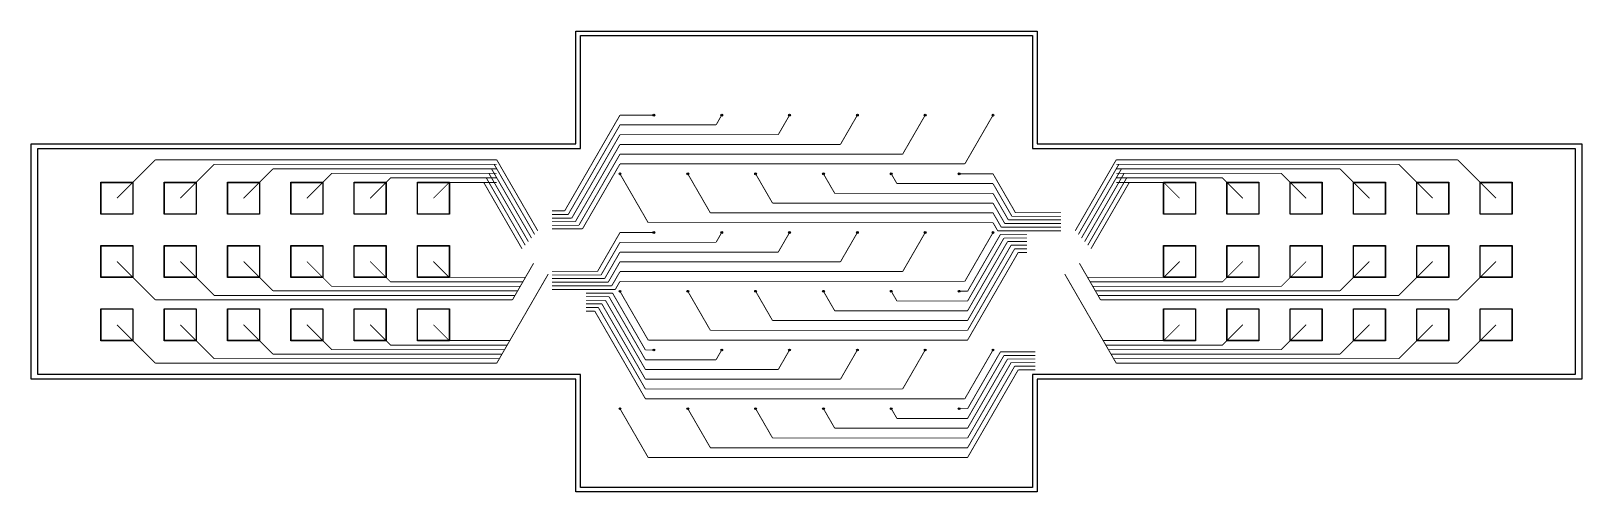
# Model space of a CAD drawing. Header units: metres. Extents: x -54999 to 54999, y -52014 to 54102.
# Drawn here: x 24154 to 41304, y 9951 to 15051 of the extents above; entities that cross this region are included whole.
import ezdxf

# ---------------------------------------------------------------- set-up
doc = ezdxf.new("R2010")
doc.units = ezdxf.units.M
for name, color, linetype in [('eDura_outline_ext', 6, 'Continuous'), ('eDura_outline_int', 6, 'Continuous'), ('etch', 3, 'Continuous'), ('metal', 4, 'Continuous')]:
    doc.layers.add(name, color=color, linetype=linetype)

msp = doc.modelspace()

# ---------------------------------------------------------------- linework, layer by layer
at = {"layer": 'eDura_outline_ext'}
msp.add_lwpolyline([(35278.928, 13800.568), (41303.928, 13800.568), (41303.928, 11200.568), (35278.928, 11200.568), (35278.928, 11200.568), (35278.928, 9950.568), (30178.928, 9950.568), (30178.928, 11200.568), (30178.928, 11200.568), (24153.928, 11200.568), (24153.928, 13800.568), (30178.928, 13800.568), (30178.928, 13800.568), (30178.928, 15050.568), (35278.928, 15050.568), (35278.928, 13800.568)], close=True, dxfattribs=at)
at = {"layer": 'eDura_outline_int'}
msp.add_lwpolyline([(35228.928, 13750.568), (41228.928, 13750.568), (41228.928, 11250.568), (35228.928, 11250.568), (35228.928, 11250.568), (35228.928, 10000.568), (30228.928, 10000.568), (30228.928, 11250.568), (30228.928, 11250.568), (24228.928, 11250.568), (24228.928, 13750.568), (30228.928, 13750.568), (30228.928, 13750.568), (30228.928, 15000.568), (35228.928, 15000.568), (35228.928, 13750.568)], close=True, dxfattribs=at)
at = {"layer": 'etch'}
for points in [[(24928.928, 13375.568), (25278.928, 13375.568), (25278.928, 13025.568), (24928.928, 13025.568), (24928.928, 13375.568)], [(25628.928, 13375.568), (25978.928, 13375.568), (25978.928, 13025.568), (25628.928, 13025.568), (25628.928, 13375.568)], [(26328.928, 13375.568), (26678.928, 13375.568), (26678.928, 13025.568), (26328.928, 13025.568), (26328.928, 13375.568)], [(27028.928, 13375.568), (27378.928, 13375.568), (27378.928, 13025.568), (27028.928, 13025.568), (27028.928, 13375.568)], [(27728.928, 13375.568), (28078.928, 13375.568), (28078.928, 13025.568), (27728.928, 13025.568), (27728.928, 13375.568)], [(28428.928, 13375.568), (28778.928, 13375.568), (28778.928, 13025.568), (28428.928, 13025.568), (28428.928, 13375.568)], [(36678.928, 13375.568), (37028.928, 13375.568), (37028.928, 13025.568), (36678.928, 13025.568), (36678.928, 13375.568)], [(37378.928, 13375.568), (37728.928, 13375.568), (37728.928, 13025.568), (37378.928, 13025.568), (37378.928, 13375.568)], [(38078.928, 13375.568), (38428.928, 13375.568), (38428.928, 13025.568), (38078.928, 13025.568), (38078.928, 13375.568)], [(38778.928, 13375.568), (39128.928, 13375.568), (39128.928, 13025.568), (38778.928, 13025.568), (38778.928, 13375.568)], [(39478.928, 13375.568), (39828.928, 13375.568), (39828.928, 13025.568), (39478.928, 13025.568), (39478.928, 13375.568)], [(40178.928, 13375.568), (40528.928, 13375.568), (40528.928, 13025.568), (40178.928, 13025.568), (40178.928, 13375.568)], [(24928.928, 12675.568), (25278.928, 12675.568), (25278.928, 12325.568), (24928.928, 12325.568), (24928.928, 12675.568)], [(25628.928, 12675.568), (25978.928, 12675.568), (25978.928, 12325.568), (25628.928, 12325.568), (25628.928, 12675.568)], [(26328.928, 12675.568), (26678.928, 12675.568), (26678.928, 12325.568), (26328.928, 12325.568), (26328.928, 12675.568)], [(27028.928, 12675.568), (27378.928, 12675.568), (27378.928, 12325.568), (27028.928, 12325.568), (27028.928, 12675.568)], [(27728.928, 12675.568), (28078.928, 12675.568), (28078.928, 12325.568), (27728.928, 12325.568), (27728.928, 12675.568)], [(28428.928, 12675.568), (28778.928, 12675.568), (28778.928, 12325.568), (28428.928, 12325.568), (28428.928, 12675.568)], [(36678.928, 12675.568), (37028.928, 12675.568), (37028.928, 12325.568), (36678.928, 12325.568), (36678.928, 12675.568)], [(37378.928, 12675.568), (37728.928, 12675.568), (37728.928, 12325.568), (37378.928, 12325.568), (37378.928, 12675.568)], [(38078.928, 12675.568), (38428.928, 12675.568), (38428.928, 12325.568), (38078.928, 12325.568), (38078.928, 12675.568)], [(38778.928, 12675.568), (39128.928, 12675.568), (39128.928, 12325.568), (38778.928, 12325.568), (38778.928, 12675.568)], [(39478.928, 12675.568), (39828.928, 12675.568), (39828.928, 12325.568), (39478.928, 12325.568), (39478.928, 12675.568)], [(40178.928, 12675.568), (40528.928, 12675.568), (40528.928, 12325.568), (40178.928, 12325.568), (40178.928, 12675.568)], [(24928.928, 11975.568), (25278.928, 11975.568), (25278.928, 11625.568), (24928.928, 11625.568), (24928.928, 11975.568)], [(25628.928, 11975.568), (25978.928, 11975.568), (25978.928, 11625.568), (25628.928, 11625.568), (25628.928, 11975.568)], [(26328.928, 11975.568), (26678.928, 11975.568), (26678.928, 11625.568), (26328.928, 11625.568), (26328.928, 11975.568)], [(27028.928, 11975.568), (27378.928, 11975.568), (27378.928, 11625.568), (27028.928, 11625.568), (27028.928, 11975.568)], [(27728.928, 11975.568), (28078.928, 11975.568), (28078.928, 11625.568), (27728.928, 11625.568), (27728.928, 11975.568)], [(28428.928, 11975.568), (28778.928, 11975.568), (28778.928, 11625.568), (28428.928, 11625.568), (28428.928, 11975.568)], [(36678.928, 11975.568), (37028.928, 11975.568), (37028.928, 11625.568), (36678.928, 11625.568), (36678.928, 11975.568)], [(37378.928, 11975.568), (37728.928, 11975.568), (37728.928, 11625.568), (37378.928, 11625.568), (37378.928, 11975.568)], [(38078.928, 11975.568), (38428.928, 11975.568), (38428.928, 11625.568), (38078.928, 11625.568), (38078.928, 11975.568)], [(38778.928, 11975.568), (39128.928, 11975.568), (39128.928, 11625.568), (38778.928, 11625.568), (38778.928, 11975.568)], [(39478.928, 11975.568), (39828.928, 11975.568), (39828.928, 11625.568), (39478.928, 11625.568), (39478.928, 11975.568)], [(40178.928, 11975.568), (40528.928, 11975.568), (40528.928, 11625.568), (40178.928, 11625.568), (40178.928, 11975.568)]]:
    msp.add_lwpolyline(points, close=True, dxfattribs=at)
for centre in [(31041.428, 14119.809), (31791.428, 14119.809), (32541.428, 14119.809), (33291.428, 14119.809), (34041.428, 14119.809), (34791.428, 14119.809), (30666.428, 13470.29), (31416.428, 13470.29), (32166.428, 13470.29), (32916.428, 13470.29), (33666.428, 13470.29), (34416.428, 13470.29), (31041.428, 12820.771), (31791.428, 12820.771), (32541.428, 12820.771), (33291.428, 12820.771), (34041.428, 12820.771), (34791.428, 12820.771), (30666.428, 12171.252), (31416.428, 12171.252), (32166.428, 12171.252), (32916.428, 12171.252), (33666.428, 12171.252), (34416.428, 12171.252), (31041.428, 11521.733), (31791.428, 11521.733), (32541.428, 11521.733), (33291.428, 11521.733), (34041.428, 11521.733), (34791.428, 11521.733), (30666.428, 10872.214), (31416.428, 10872.214), (32166.428, 10872.214), (32916.428, 10872.214), (33666.428, 10872.214), (34416.428, 10872.214)]:
    msp.add_circle(centre, 5, dxfattribs=at)
at = {"layer": 'metal'}
for points in [[(30666.428, 14119.809, 10, 10, 0), (30054.992, 13060.771, 10, 10, 0)], [(31041.428, 14119.809, 10, 10, 0), (30666.428, 14119.809, 10, 10, 0)], [(31041.428, 14119.809, 10, 10, 0), (31041.428, 14119.809, 10, 10, 0)], [(31791.428, 14119.809, 10, 10, 0), (31729.074, 14011.809, 10, 10, 0)], [(32541.428, 14119.809, 10, 10, 0), (32416.72, 13903.809, 10, 10, 0)], [(33291.428, 14119.809, 10, 10, 0), (33104.367, 13795.809, 10, 10, 0)], [(34041.428, 14119.809, 10, 10, 0), (33792.013, 13687.809, 10, 10, 0)], [(34791.428, 14119.809, 10, 10, 0), (34479.659, 13579.809, 10, 10, 0)], [(30666.428, 14011.809, 10, 10, 0), (30094.252, 13020.771, 10, 10, 0)], [(30666.428, 13903.809, 10, 10, 0), (30133.512, 12980.771, 10, 10, 0)], [(31729.074, 14011.809, 10, 10, 0), (30666.428, 14011.809, 10, 10, 0)], [(32416.72, 13903.809, 10, 10, 0), (30666.428, 13903.809, 10, 10, 0)], [(30666.428, 13795.809, 10, 10, 0), (30172.772, 12940.771, 10, 10, 0)], [(33104.367, 13795.809, 10, 10, 0), (30666.428, 13795.809, 10, 10, 0)], [(25103.928, 13200.568, 10, 10, 0), (25528.928, 13625.568, 10, 10, 0)], [(25528.928, 13625.568, 10, 10, 0), (29303.928, 13625.568, 10, 10, 0)], [(25803.928, 13200.568, 10, 10, 0), (26178.928, 13575.568, 10, 10, 0)], [(26178.928, 13575.568, 10, 10, 0), (29303.928, 13575.568, 10, 10, 0)], [(29275.061, 13575.568, 10, 10, 0), (29722.507, 12800.568, 10, 10, 0)], [(29303.928, 13575.568, 10, 10, 0), (29275.061, 13575.568, 10, 10, 0)], [(29303.928, 13625.568, 10, 10, 0), (29757.148, 12840.568, 10, 10, 0)], [(29303.928, 13625.568, 10, 10, 0), (29303.928, 13625.568, 10, 10, 0)], [(30666.428, 13687.809, 10, 10, 0), (30212.031, 12900.771, 10, 10, 0)], [(30666.428, 13579.809, 10, 10, 0), (30251.291, 12860.771, 10, 10, 0)], [(33792.013, 13687.809, 10, 10, 0), (30666.428, 13687.809, 10, 10, 0)], [(34479.659, 13579.809, 10, 10, 0), (30666.428, 13579.809, 10, 10, 0)], [(36153.928, 13625.568, 10, 10, 0), (35700.708, 12840.568, 10, 10, 0)], [(36182.796, 13575.568, 10, 10, 0), (35735.349, 12800.568, 10, 10, 0)], [(39928.928, 13625.568, 10, 10, 0), (36153.928, 13625.568, 10, 10, 0)], [(36153.928, 13625.568, 10, 10, 0), (36153.928, 13625.568, 10, 10, 0)], [(39278.928, 13575.568, 10, 10, 0), (36153.928, 13575.568, 10, 10, 0)], [(36153.928, 13575.568, 10, 10, 0), (36182.796, 13575.568, 10, 10, 0)], [(39653.928, 13200.568, 10, 10, 0), (39278.928, 13575.568, 10, 10, 0)], [(40353.928, 13200.568, 10, 10, 0), (39928.928, 13625.568, 10, 10, 0)], [(26503.928, 13200.568, 10, 10, 0), (26828.928, 13525.568, 10, 10, 0)], [(26828.928, 13525.568, 10, 10, 0), (29303.928, 13525.568, 10, 10, 0)], [(27203.928, 13200.568, 10, 10, 0), (27478.928, 13475.568, 10, 10, 0)], [(27478.928, 13475.568, 10, 10, 0), (29303.928, 13475.568, 10, 10, 0)], [(27903.928, 13200.568, 10, 10, 0), (28128.928, 13425.568, 10, 10, 0)], [(28128.928, 13425.568, 10, 10, 0), (29303.928, 13425.568, 10, 10, 0)], [(28603.928, 13200.568, 10, 10, 0), (28778.928, 13375.568, 10, 10, 0)], [(28778.928, 13375.568, 10, 10, 0), (29303.928, 13375.568, 10, 10, 0)], [(29159.591, 13375.568, 10, 10, 0), (29583.943, 12640.568, 10, 10, 0)], [(29303.928, 13375.568, 10, 10, 0), (29159.591, 13375.568, 10, 10, 0)], [(29188.458, 13425.568, 10, 10, 0), (29618.584, 12680.568, 10, 10, 0)], [(29303.928, 13425.568, 10, 10, 0), (29188.458, 13425.568, 10, 10, 0)], [(29217.326, 13475.568, 10, 10, 0), (29653.225, 12720.568, 10, 10, 0)], [(29303.928, 13475.568, 10, 10, 0), (29217.326, 13475.568, 10, 10, 0)], [(29246.193, 13525.568, 10, 10, 0), (29687.866, 12760.568, 10, 10, 0)], [(29303.928, 13525.568, 10, 10, 0), (29246.193, 13525.568, 10, 10, 0)], [(30666.428, 13470.29, 10, 10, 0), (30978.197, 12930.29, 10, 10, 0)], [(31416.428, 13470.29, 10, 10, 0), (31665.843, 13038.29, 10, 10, 0)], [(32166.428, 13470.29, 10, 10, 0), (32353.49, 13146.29, 10, 10, 0)], [(32916.428, 13470.29, 10, 10, 0), (33041.136, 13254.29, 10, 10, 0)], [(33666.428, 13470.29, 10, 10, 0), (33728.782, 13362.29, 10, 10, 0)], [(34416.428, 13470.29, 10, 10, 0), (34416.428, 13470.29, 10, 10, 0)], [(34416.428, 13470.29, 10, 10, 0), (34791.428, 13470.29, 10, 10, 0)], [(34791.428, 13470.29, 10, 10, 0), (35039.411, 13040.771, 10, 10, 0)], [(36211.663, 13525.568, 10, 10, 0), (35769.99, 12760.568, 10, 10, 0)], [(36240.531, 13475.568, 10, 10, 0), (35804.631, 12720.568, 10, 10, 0)], [(36269.398, 13425.568, 10, 10, 0), (35839.272, 12680.568, 10, 10, 0)], [(36298.266, 13375.568, 10, 10, 0), (35873.913, 12640.568, 10, 10, 0)], [(38628.928, 13525.568, 10, 10, 0), (36153.928, 13525.568, 10, 10, 0)], [(36153.928, 13525.568, 10, 10, 0), (36211.663, 13525.568, 10, 10, 0)], [(37978.928, 13475.568, 10, 10, 0), (36153.928, 13475.568, 10, 10, 0)], [(36153.928, 13475.568, 10, 10, 0), (36240.531, 13475.568, 10, 10, 0)], [(37328.928, 13425.568, 10, 10, 0), (36153.928, 13425.568, 10, 10, 0)], [(36153.928, 13425.568, 10, 10, 0), (36269.398, 13425.568, 10, 10, 0)], [(36678.928, 13375.568, 10, 10, 0), (36153.928, 13375.568, 10, 10, 0)], [(36153.928, 13375.568, 10, 10, 0), (36298.266, 13375.568, 10, 10, 0)], [(36853.928, 13200.568, 10, 10, 0), (36678.928, 13375.568, 10, 10, 0)], [(37553.928, 13200.568, 10, 10, 0), (37328.928, 13425.568, 10, 10, 0)], [(38253.928, 13200.568, 10, 10, 0), (37978.928, 13475.568, 10, 10, 0)], [(38953.928, 13200.568, 10, 10, 0), (38628.928, 13525.568, 10, 10, 0)], [(33041.136, 13254.29, 10, 10, 0), (34791.428, 13254.29, 10, 10, 0)], [(33728.782, 13362.29, 10, 10, 0), (34791.428, 13362.29, 10, 10, 0)], [(34791.428, 13362.29, 10, 10, 0), (35000.151, 13000.771, 10, 10, 0)], [(34791.428, 13254.29, 10, 10, 0), (34960.891, 12960.771, 10, 10, 0)], [(30054.992, 13060.771, 10, 10, 0), (29916.428, 13060.771, 10, 10, 0)], [(31665.843, 13038.29, 10, 10, 0), (34791.428, 13038.29, 10, 10, 0)], [(32353.49, 13146.29, 10, 10, 0), (34791.428, 13146.29, 10, 10, 0)], [(34791.428, 13146.29, 10, 10, 0), (34921.632, 12920.771, 10, 10, 0)], [(34791.428, 13038.29, 10, 10, 0), (34882.372, 12880.771, 10, 10, 0)], [(35039.411, 13040.771, 10, 10, 0), (35541.428, 13040.771, 10, 10, 0)], [(30094.252, 13020.771, 10, 10, 0), (29916.428, 13020.771, 10, 10, 0)], [(30133.512, 12980.771, 10, 10, 0), (29916.428, 12980.771, 10, 10, 0)], [(30172.772, 12940.771, 10, 10, 0), (29916.428, 12940.771, 10, 10, 0)], [(30212.031, 12900.771, 10, 10, 0), (29916.428, 12900.771, 10, 10, 0)], [(30251.291, 12860.771, 10, 10, 0), (29916.428, 12860.771, 10, 10, 0)], [(30978.197, 12930.29, 10, 10, 0), (34791.428, 12930.29, 10, 10, 0)], [(34791.428, 12930.29, 10, 10, 0), (34843.112, 12840.771, 10, 10, 0)], [(34882.372, 12880.771, 10, 10, 0), (35541.428, 12880.771, 10, 10, 0)], [(34921.632, 12920.771, 10, 10, 0), (35541.428, 12920.771, 10, 10, 0)], [(34960.891, 12960.771, 10, 10, 0), (35541.428, 12960.771, 10, 10, 0)], [(35000.151, 13000.771, 10, 10, 0), (35541.428, 13000.771, 10, 10, 0)], [(30666.428, 12820.771, 10, 10, 0), (30418.445, 12391.252, 10, 10, 0)], [(30666.428, 12712.771, 10, 10, 0), (30457.705, 12351.252, 10, 10, 0)], [(31041.428, 12820.771, 10, 10, 0), (30666.428, 12820.771, 10, 10, 0)], [(31729.074, 12712.771, 10, 10, 0), (30666.428, 12712.771, 10, 10, 0)], [(31041.428, 12820.771, 10, 10, 0), (31041.428, 12820.771, 10, 10, 0)], [(31791.428, 12820.771, 10, 10, 0), (31729.074, 12712.771, 10, 10, 0)], [(32541.428, 12820.771, 10, 10, 0), (32416.72, 12604.771, 10, 10, 0)], [(33291.428, 12820.771, 10, 10, 0), (33104.367, 12496.771, 10, 10, 0)], [(34041.428, 12820.771, 10, 10, 0), (33792.013, 12388.771, 10, 10, 0)], [(34791.428, 12820.771, 10, 10, 0), (34479.659, 12280.771, 10, 10, 0)], [(34510.178, 12171.252, 10, 10, 0), (34873.631, 12800.771, 10, 10, 0)], [(34510.178, 12063.252, 10, 10, 0), (34912.891, 12760.771, 10, 10, 0)], [(34510.178, 11955.252, 10, 10, 0), (34952.151, 12720.771, 10, 10, 0)], [(34843.112, 12840.771, 10, 10, 0), (35541.428, 12840.771, 10, 10, 0)], [(34873.631, 12800.771, 10, 10, 0), (35166.428, 12800.771, 10, 10, 0)], [(34912.891, 12760.771, 10, 10, 0), (35166.428, 12760.771, 10, 10, 0)], [(34952.151, 12720.771, 10, 10, 0), (35166.428, 12720.771, 10, 10, 0)], [(30666.428, 12604.771, 10, 10, 0), (30496.965, 12311.252, 10, 10, 0)], [(32416.72, 12604.771, 10, 10, 0), (30666.428, 12604.771, 10, 10, 0)], [(34510.178, 11847.252, 10, 10, 0), (34991.411, 12680.771, 10, 10, 0)], [(34510.178, 11739.252, 10, 10, 0), (35030.67, 12640.771, 10, 10, 0)], [(34510.178, 11631.252, 10, 10, 0), (35069.93, 12600.771, 10, 10, 0)], [(34991.411, 12680.771, 10, 10, 0), (35166.428, 12680.771, 10, 10, 0)], [(35030.67, 12640.771, 10, 10, 0), (35166.428, 12640.771, 10, 10, 0)], [(35069.93, 12600.771, 10, 10, 0), (35166.428, 12600.771, 10, 10, 0)], [(25103.928, 12500.568, 10, 10, 0), (25528.928, 12075.568, 10, 10, 0)], [(25803.928, 12500.568, 10, 10, 0), (26178.928, 12125.568, 10, 10, 0)], [(26503.928, 12500.568, 10, 10, 0), (26828.928, 12175.568, 10, 10, 0)], [(27203.928, 12500.568, 10, 10, 0), (27478.928, 12225.568, 10, 10, 0)], [(27903.928, 12500.568, 10, 10, 0), (28128.928, 12275.568, 10, 10, 0)], [(28603.928, 12500.568, 10, 10, 0), (28778.928, 12325.568, 10, 10, 0)], [(29448.266, 11625.568, 10, 10, 0), (29872.618, 12360.568, 10, 10, 0)], [(29477.133, 12075.568, 10, 10, 0), (29664.772, 12400.568, 10, 10, 0)], [(29506.001, 12125.568, 10, 10, 0), (29687.866, 12440.568, 10, 10, 0)], [(29534.868, 12175.568, 10, 10, 0), (29710.96, 12480.568, 10, 10, 0)], [(30418.445, 12391.252, 10, 10, 0), (29916.428, 12391.252, 10, 10, 0)], [(30457.705, 12351.252, 10, 10, 0), (29916.428, 12351.252, 10, 10, 0)], [(30666.428, 12496.771, 10, 10, 0), (30536.225, 12271.252, 10, 10, 0)], [(30666.428, 12388.771, 10, 10, 0), (30575.484, 12231.252, 10, 10, 0)], [(33104.367, 12496.771, 10, 10, 0), (30666.428, 12496.771, 10, 10, 0)], [(33792.013, 12388.771, 10, 10, 0), (30666.428, 12388.771, 10, 10, 0)], [(36009.591, 11625.568, 10, 10, 0), (35585.238, 12360.568, 10, 10, 0)], [(35922.988, 12175.568, 10, 10, 0), (35746.896, 12480.568, 10, 10, 0)], [(35951.856, 12125.568, 10, 10, 0), (35769.99, 12440.568, 10, 10, 0)], [(35980.723, 12075.568, 10, 10, 0), (35793.084, 12400.568, 10, 10, 0)], [(36853.928, 12500.568, 10, 10, 0), (36678.928, 12325.568, 10, 10, 0)], [(37553.928, 12500.568, 10, 10, 0), (37328.928, 12275.568, 10, 10, 0)], [(38253.928, 12500.568, 10, 10, 0), (37978.928, 12225.568, 10, 10, 0)], [(38953.928, 12500.568, 10, 10, 0), (38628.928, 12175.568, 10, 10, 0)], [(39653.928, 12500.568, 10, 10, 0), (39278.928, 12125.568, 10, 10, 0)], [(40353.928, 12500.568, 10, 10, 0), (39928.928, 12075.568, 10, 10, 0)], [(26828.928, 12175.568, 10, 10, 0), (29303.928, 12175.568, 10, 10, 0)], [(27478.928, 12225.568, 10, 10, 0), (29303.928, 12225.568, 10, 10, 0)], [(28128.928, 12275.568, 10, 10, 0), (29303.928, 12275.568, 10, 10, 0)], [(28778.928, 12325.568, 10, 10, 0), (29303.928, 12325.568, 10, 10, 0)], [(29303.928, 12325.568, 10, 10, 0), (29621.471, 12325.568, 10, 10, 0)], [(29303.928, 12275.568, 10, 10, 0), (29592.603, 12275.568, 10, 10, 0)], [(29303.928, 12225.568, 10, 10, 0), (29563.736, 12225.568, 10, 10, 0)], [(29303.928, 12175.568, 10, 10, 0), (29534.868, 12175.568, 10, 10, 0)], [(29332.796, 11425.568, 10, 10, 0), (29780.242, 12200.568, 10, 10, 0)], [(29361.663, 11475.568, 10, 10, 0), (29803.336, 12240.568, 10, 10, 0)], [(29390.531, 11525.568, 10, 10, 0), (29826.43, 12280.568, 10, 10, 0)], [(29419.398, 11575.568, 10, 10, 0), (29849.524, 12320.568, 10, 10, 0)], [(29563.736, 12225.568, 10, 10, 0), (29563.736, 12225.568, 10, 10, 0)], [(29592.603, 12275.568, 10, 10, 0), (29592.603, 12275.568, 10, 10, 0)], [(29621.471, 12325.568, 10, 10, 0), (29621.471, 12325.568, 10, 10, 0)], [(30496.965, 12311.252, 10, 10, 0), (29916.428, 12311.252, 10, 10, 0)], [(30536.225, 12271.252, 10, 10, 0), (29916.428, 12271.252, 10, 10, 0)], [(30575.484, 12231.252, 10, 10, 0), (29916.428, 12231.252, 10, 10, 0)], [(30614.744, 12191.252, 10, 10, 0), (29916.428, 12191.252, 10, 10, 0)], [(30666.428, 12280.771, 10, 10, 0), (30614.744, 12191.252, 10, 10, 0)], [(34479.659, 12280.771, 10, 10, 0), (30666.428, 12280.771, 10, 10, 0)], [(36038.458, 11575.568, 10, 10, 0), (35608.332, 12320.568, 10, 10, 0)], [(36067.326, 11525.568, 10, 10, 0), (35631.426, 12280.568, 10, 10, 0)], [(36096.193, 11475.568, 10, 10, 0), (35654.52, 12240.568, 10, 10, 0)], [(36125.061, 11425.568, 10, 10, 0), (35677.614, 12200.568, 10, 10, 0)], [(35836.386, 12325.568, 10, 10, 0), (35836.386, 12325.568, 10, 10, 0)], [(36153.928, 12325.568, 10, 10, 0), (35836.386, 12325.568, 10, 10, 0)], [(35865.253, 12275.568, 10, 10, 0), (35865.253, 12275.568, 10, 10, 0)], [(36153.928, 12275.568, 10, 10, 0), (35865.253, 12275.568, 10, 10, 0)], [(35894.121, 12225.568, 10, 10, 0), (35894.121, 12225.568, 10, 10, 0)], [(36153.928, 12225.568, 10, 10, 0), (35894.121, 12225.568, 10, 10, 0)], [(36153.928, 12175.568, 10, 10, 0), (35922.988, 12175.568, 10, 10, 0)], [(36678.928, 12325.568, 10, 10, 0), (36153.928, 12325.568, 10, 10, 0)], [(37328.928, 12275.568, 10, 10, 0), (36153.928, 12275.568, 10, 10, 0)], [(37978.928, 12225.568, 10, 10, 0), (36153.928, 12225.568, 10, 10, 0)], [(38628.928, 12175.568, 10, 10, 0), (36153.928, 12175.568, 10, 10, 0)], [(25528.928, 12075.568, 10, 10, 0), (29303.928, 12075.568, 10, 10, 0)], [(26178.928, 12125.568, 10, 10, 0), (29303.928, 12125.568, 10, 10, 0)], [(29303.928, 11375.568, 10, 10, 0), (29757.148, 12160.568, 10, 10, 0)], [(29303.928, 12125.568, 10, 10, 0), (29506.001, 12125.568, 10, 10, 0)], [(29303.928, 12075.568, 10, 10, 0), (29477.133, 12075.568, 10, 10, 0)], [(30584.225, 12151.252, 10, 10, 0), (30291.428, 12151.252, 10, 10, 0)], [(30544.965, 12111.252, 10, 10, 0), (30291.428, 12111.252, 10, 10, 0)], [(30505.706, 12071.252, 10, 10, 0), (30291.428, 12071.252, 10, 10, 0)], [(30466.446, 12031.252, 10, 10, 0), (30291.428, 12031.252, 10, 10, 0)], [(30947.678, 11197.733, 10, 10, 0), (30466.446, 12031.252, 10, 10, 0)], [(30947.678, 11305.733, 10, 10, 0), (30505.706, 12071.252, 10, 10, 0)], [(30947.678, 11413.733, 10, 10, 0), (30544.965, 12111.252, 10, 10, 0)], [(30947.678, 11521.733, 10, 10, 0), (30584.225, 12151.252, 10, 10, 0)], [(30666.428, 12171.252, 10, 10, 0), (30978.197, 11631.252, 10, 10, 0)], [(31416.428, 12171.252, 10, 10, 0), (31665.843, 11739.252, 10, 10, 0)], [(32166.428, 12171.252, 10, 10, 0), (32353.49, 11847.252, 10, 10, 0)], [(32916.428, 12171.252, 10, 10, 0), (33041.136, 11955.252, 10, 10, 0)], [(33666.428, 12171.252, 10, 10, 0), (33728.782, 12063.252, 10, 10, 0)], [(33728.782, 12063.252, 10, 10, 0), (34510.178, 12063.252, 10, 10, 0)], [(34416.428, 12171.252, 10, 10, 0), (34416.428, 12171.252, 10, 10, 0)], [(34416.428, 12171.252, 10, 10, 0), (34510.178, 12171.252, 10, 10, 0)], [(36153.928, 11375.568, 10, 10, 0), (35700.708, 12160.568, 10, 10, 0)], [(36153.928, 12125.568, 10, 10, 0), (35951.856, 12125.568, 10, 10, 0)], [(36153.928, 12075.568, 10, 10, 0), (35980.723, 12075.568, 10, 10, 0)], [(39278.928, 12125.568, 10, 10, 0), (36153.928, 12125.568, 10, 10, 0)], [(39928.928, 12075.568, 10, 10, 0), (36153.928, 12075.568, 10, 10, 0)], [(30427.186, 11991.252, 10, 10, 0), (30291.428, 11991.252, 10, 10, 0)], [(30387.926, 11951.252, 10, 10, 0), (30291.428, 11951.252, 10, 10, 0)], [(30947.678, 10981.733, 10, 10, 0), (30387.926, 11951.252, 10, 10, 0)], [(30947.678, 11089.733, 10, 10, 0), (30427.186, 11991.252, 10, 10, 0)], [(32353.49, 11847.252, 10, 10, 0), (34510.178, 11847.252, 10, 10, 0)], [(33041.136, 11955.252, 10, 10, 0), (34510.178, 11955.252, 10, 10, 0)], [(25103.928, 11800.568, 10, 10, 0), (25528.928, 11375.568, 10, 10, 0)], [(25803.928, 11800.568, 10, 10, 0), (26178.928, 11425.568, 10, 10, 0)], [(26503.928, 11800.568, 10, 10, 0), (26828.928, 11475.568, 10, 10, 0)], [(27203.928, 11800.568, 10, 10, 0), (27478.928, 11525.568, 10, 10, 0)], [(27903.928, 11800.568, 10, 10, 0), (28128.928, 11575.568, 10, 10, 0)], [(28603.928, 11800.568, 10, 10, 0), (28778.928, 11625.568, 10, 10, 0)], [(31665.843, 11739.252, 10, 10, 0), (34510.178, 11739.252, 10, 10, 0)], [(36853.928, 11800.568, 10, 10, 0), (36678.928, 11625.568, 10, 10, 0)], [(37553.928, 11800.568, 10, 10, 0), (37328.928, 11575.568, 10, 10, 0)], [(38253.928, 11800.568, 10, 10, 0), (37978.928, 11525.568, 10, 10, 0)], [(38953.928, 11800.568, 10, 10, 0), (38628.928, 11475.568, 10, 10, 0)], [(39653.928, 11800.568, 10, 10, 0), (39278.928, 11425.568, 10, 10, 0)], [(40353.928, 11800.568, 10, 10, 0), (39928.928, 11375.568, 10, 10, 0)], [(27478.928, 11525.568, 10, 10, 0), (29303.928, 11525.568, 10, 10, 0)], [(28128.928, 11575.568, 10, 10, 0), (29303.928, 11575.568, 10, 10, 0)], [(28778.928, 11625.568, 10, 10, 0), (29303.928, 11625.568, 10, 10, 0)], [(29303.928, 11625.568, 10, 10, 0), (29448.266, 11625.568, 10, 10, 0)], [(29303.928, 11575.568, 10, 10, 0), (29419.398, 11575.568, 10, 10, 0)], [(29303.928, 11525.568, 10, 10, 0), (29390.531, 11525.568, 10, 10, 0)], [(31041.428, 11521.733, 10, 10, 0), (30947.678, 11521.733, 10, 10, 0)], [(30978.197, 11631.252, 10, 10, 0), (34510.178, 11631.252, 10, 10, 0)], [(31041.428, 11521.733, 10, 10, 0), (31041.428, 11521.733, 10, 10, 0)], [(31791.428, 11521.733, 10, 10, 0), (31729.074, 11413.733, 10, 10, 0)], [(32541.428, 11521.733, 10, 10, 0), (32416.72, 11305.733, 10, 10, 0)], [(33291.428, 11521.733, 10, 10, 0), (33104.367, 11197.733, 10, 10, 0)], [(34041.428, 11521.733, 10, 10, 0), (33792.013, 11089.733, 10, 10, 0)], [(34791.428, 11521.733, 10, 10, 0), (34479.659, 10981.733, 10, 10, 0)], [(34510.178, 10872.214, 10, 10, 0), (34873.631, 11501.733, 10, 10, 0)], [(34873.631, 11501.733, 10, 10, 0), (35260.178, 11501.733, 10, 10, 0)], [(36153.928, 11625.568, 10, 10, 0), (36009.591, 11625.568, 10, 10, 0)], [(36153.928, 11575.568, 10, 10, 0), (36038.458, 11575.568, 10, 10, 0)], [(36153.928, 11525.568, 10, 10, 0), (36067.326, 11525.568, 10, 10, 0)], [(36678.928, 11625.568, 10, 10, 0), (36153.928, 11625.568, 10, 10, 0)], [(37328.928, 11575.568, 10, 10, 0), (36153.928, 11575.568, 10, 10, 0)], [(37978.928, 11525.568, 10, 10, 0), (36153.928, 11525.568, 10, 10, 0)], [(25528.928, 11375.568, 10, 10, 0), (29303.928, 11375.568, 10, 10, 0)], [(26178.928, 11425.568, 10, 10, 0), (29303.928, 11425.568, 10, 10, 0)], [(26828.928, 11475.568, 10, 10, 0), (29303.928, 11475.568, 10, 10, 0)], [(29303.928, 11475.568, 10, 10, 0), (29361.663, 11475.568, 10, 10, 0)], [(29303.928, 11425.568, 10, 10, 0), (29332.796, 11425.568, 10, 10, 0)], [(29303.928, 11375.568, 10, 10, 0), (29303.928, 11375.568, 10, 10, 0)], [(31729.074, 11413.733, 10, 10, 0), (30947.678, 11413.733, 10, 10, 0)], [(34510.178, 10764.214, 10, 10, 0), (34912.891, 11461.733, 10, 10, 0)], [(34510.178, 10656.214, 10, 10, 0), (34952.151, 11421.733, 10, 10, 0)], [(34510.178, 10548.214, 10, 10, 0), (34991.411, 11381.733, 10, 10, 0)], [(34510.178, 10440.214, 10, 10, 0), (35030.67, 11341.733, 10, 10, 0)], [(34912.891, 11461.733, 10, 10, 0), (35260.178, 11461.733, 10, 10, 0)], [(34952.151, 11421.733, 10, 10, 0), (35260.178, 11421.733, 10, 10, 0)], [(34991.411, 11381.733, 10, 10, 0), (35260.178, 11381.733, 10, 10, 0)], [(35030.67, 11341.733, 10, 10, 0), (35260.178, 11341.733, 10, 10, 0)], [(36153.928, 11475.568, 10, 10, 0), (36096.193, 11475.568, 10, 10, 0)], [(36153.928, 11425.568, 10, 10, 0), (36125.061, 11425.568, 10, 10, 0)], [(38628.928, 11475.568, 10, 10, 0), (36153.928, 11475.568, 10, 10, 0)], [(39278.928, 11425.568, 10, 10, 0), (36153.928, 11425.568, 10, 10, 0)], [(39928.928, 11375.568, 10, 10, 0), (36153.928, 11375.568, 10, 10, 0)], [(36153.928, 11375.568, 10, 10, 0), (36153.928, 11375.568, 10, 10, 0)], [(32416.72, 11305.733, 10, 10, 0), (30947.678, 11305.733, 10, 10, 0)], [(33104.367, 11197.733, 10, 10, 0), (30947.678, 11197.733, 10, 10, 0)], [(34510.178, 10332.214, 10, 10, 0), (35069.93, 11301.733, 10, 10, 0)], [(35069.93, 11301.733, 10, 10, 0), (35260.178, 11301.733, 10, 10, 0)], [(33792.013, 11089.733, 10, 10, 0), (30947.678, 11089.733, 10, 10, 0)], [(34479.659, 10981.733, 10, 10, 0), (30947.678, 10981.733, 10, 10, 0)], [(30666.428, 10872.214, 10, 10, 0), (30978.197, 10332.214, 10, 10, 0)], [(31416.428, 10872.214, 10, 10, 0), (31665.843, 10440.214, 10, 10, 0)], [(32166.428, 10872.214, 10, 10, 0), (32353.49, 10548.214, 10, 10, 0)], [(32916.428, 10872.214, 10, 10, 0), (33041.136, 10656.214, 10, 10, 0)], [(33666.428, 10872.214, 10, 10, 0), (33728.782, 10764.214, 10, 10, 0)], [(34416.428, 10872.214, 10, 10, 0), (34416.428, 10872.214, 10, 10, 0)], [(34416.428, 10872.214, 10, 10, 0), (34510.178, 10872.214, 10, 10, 0)], [(33041.136, 10656.214, 10, 10, 0), (34510.178, 10656.214, 10, 10, 0)], [(33728.782, 10764.214, 10, 10, 0), (34510.178, 10764.214, 10, 10, 0)], [(32353.49, 10548.214, 10, 10, 0), (34510.178, 10548.214, 10, 10, 0)], [(30978.197, 10332.214, 10, 10, 0), (34510.178, 10332.214, 10, 10, 0)], [(31665.843, 10440.214, 10, 10, 0), (34510.178, 10440.214, 10, 10, 0)]]:
    msp.add_lwpolyline(points, format="xyseb", dxfattribs=at)
for points in [[(24926.428, 13378.068), (25281.428, 13378.068), (25281.428, 13023.068), (24926.428, 13023.068), (24926.428, 13378.068)], [(25626.428, 13378.068), (25981.428, 13378.068), (25981.428, 13023.068), (25626.428, 13023.068), (25626.428, 13378.068)], [(26326.428, 13378.068), (26681.428, 13378.068), (26681.428, 13023.068), (26326.428, 13023.068), (26326.428, 13378.068)], [(27026.428, 13378.068), (27381.428, 13378.068), (27381.428, 13023.068), (27026.428, 13023.068), (27026.428, 13378.068)], [(27726.428, 13378.068), (28081.428, 13378.068), (28081.428, 13023.068), (27726.428, 13023.068), (27726.428, 13378.068)], [(28426.428, 13378.068), (28781.428, 13378.068), (28781.428, 13023.068), (28426.428, 13023.068), (28426.428, 13378.068)], [(36676.428, 13378.068), (37031.428, 13378.068), (37031.428, 13023.068), (36676.428, 13023.068), (36676.428, 13378.068)], [(37376.428, 13378.068), (37731.428, 13378.068), (37731.428, 13023.068), (37376.428, 13023.068), (37376.428, 13378.068)], [(38076.428, 13378.068), (38431.428, 13378.068), (38431.428, 13023.068), (38076.428, 13023.068), (38076.428, 13378.068)], [(38776.428, 13378.068), (39131.428, 13378.068), (39131.428, 13023.068), (38776.428, 13023.068), (38776.428, 13378.068)], [(39476.428, 13378.068), (39831.428, 13378.068), (39831.428, 13023.068), (39476.428, 13023.068), (39476.428, 13378.068)], [(40176.428, 13378.068), (40531.428, 13378.068), (40531.428, 13023.068), (40176.428, 13023.068), (40176.428, 13378.068)], [(24926.428, 12678.068), (25281.428, 12678.068), (25281.428, 12323.068), (24926.428, 12323.068), (24926.428, 12678.068)], [(25626.428, 12678.068), (25981.428, 12678.068), (25981.428, 12323.068), (25626.428, 12323.068), (25626.428, 12678.068)], [(26326.428, 12678.068), (26681.428, 12678.068), (26681.428, 12323.068), (26326.428, 12323.068), (26326.428, 12678.068)], [(27026.428, 12678.068), (27381.428, 12678.068), (27381.428, 12323.068), (27026.428, 12323.068), (27026.428, 12678.068)], [(27726.428, 12678.068), (28081.428, 12678.068), (28081.428, 12323.068), (27726.428, 12323.068), (27726.428, 12678.068)], [(28426.428, 12678.068), (28781.428, 12678.068), (28781.428, 12323.068), (28426.428, 12323.068), (28426.428, 12678.068)], [(36676.428, 12678.068), (37031.428, 12678.068), (37031.428, 12323.068), (36676.428, 12323.068), (36676.428, 12678.068)], [(37376.428, 12678.068), (37731.428, 12678.068), (37731.428, 12323.068), (37376.428, 12323.068), (37376.428, 12678.068)], [(38076.428, 12678.068), (38431.428, 12678.068), (38431.428, 12323.068), (38076.428, 12323.068), (38076.428, 12678.068)], [(38776.428, 12678.068), (39131.428, 12678.068), (39131.428, 12323.068), (38776.428, 12323.068), (38776.428, 12678.068)], [(39476.428, 12678.068), (39831.428, 12678.068), (39831.428, 12323.068), (39476.428, 12323.068), (39476.428, 12678.068)], [(40176.428, 12678.068), (40531.428, 12678.068), (40531.428, 12323.068), (40176.428, 12323.068), (40176.428, 12678.068)], [(24926.428, 11978.068), (25281.428, 11978.068), (25281.428, 11623.068), (24926.428, 11623.068), (24926.428, 11978.068)], [(25626.428, 11978.068), (25981.428, 11978.068), (25981.428, 11623.068), (25626.428, 11623.068), (25626.428, 11978.068)], [(26326.428, 11978.068), (26681.428, 11978.068), (26681.428, 11623.068), (26326.428, 11623.068), (26326.428, 11978.068)], [(27026.428, 11978.068), (27381.428, 11978.068), (27381.428, 11623.068), (27026.428, 11623.068), (27026.428, 11978.068)], [(27726.428, 11978.068), (28081.428, 11978.068), (28081.428, 11623.068), (27726.428, 11623.068), (27726.428, 11978.068)], [(28426.428, 11978.068), (28781.428, 11978.068), (28781.428, 11623.068), (28426.428, 11623.068), (28426.428, 11978.068)], [(36676.428, 11978.068), (37031.428, 11978.068), (37031.428, 11623.068), (36676.428, 11623.068), (36676.428, 11978.068)], [(37376.428, 11978.068), (37731.428, 11978.068), (37731.428, 11623.068), (37376.428, 11623.068), (37376.428, 11978.068)], [(38076.428, 11978.068), (38431.428, 11978.068), (38431.428, 11623.068), (38076.428, 11623.068), (38076.428, 11978.068)], [(38776.428, 11978.068), (39131.428, 11978.068), (39131.428, 11623.068), (38776.428, 11623.068), (38776.428, 11978.068)], [(39476.428, 11978.068), (39831.428, 11978.068), (39831.428, 11623.068), (39476.428, 11623.068), (39476.428, 11978.068)], [(40176.428, 11978.068), (40531.428, 11978.068), (40531.428, 11623.068), (40176.428, 11623.068), (40176.428, 11978.068)]]:
    msp.add_lwpolyline(points, close=True, dxfattribs=at)
for centre in [(31041.428, 14119.809), (31791.428, 14119.809), (32541.428, 14119.809), (33291.428, 14119.809), (34041.428, 14119.809), (34791.428, 14119.809), (30666.428, 13470.29), (31416.428, 13470.29), (32166.428, 13470.29), (32916.428, 13470.29), (33666.428, 13470.29), (34416.428, 13470.29), (31041.428, 12820.771), (31791.428, 12820.771), (32541.428, 12820.771), (33291.428, 12820.771), (34041.428, 12820.771), (34791.428, 12820.771), (30666.428, 12171.252), (31416.428, 12171.252), (32166.428, 12171.252), (32916.428, 12171.252), (33666.428, 12171.252), (34416.428, 12171.252), (31041.428, 11521.733), (31791.428, 11521.733), (32541.428, 11521.733), (33291.428, 11521.733), (34041.428, 11521.733), (34791.428, 11521.733), (30666.428, 10872.214), (31416.428, 10872.214), (32166.428, 10872.214), (32916.428, 10872.214), (33666.428, 10872.214), (34416.428, 10872.214)]:
    msp.add_circle(centre, 10, dxfattribs=at)

doc.saveas('drawing.dxf')
